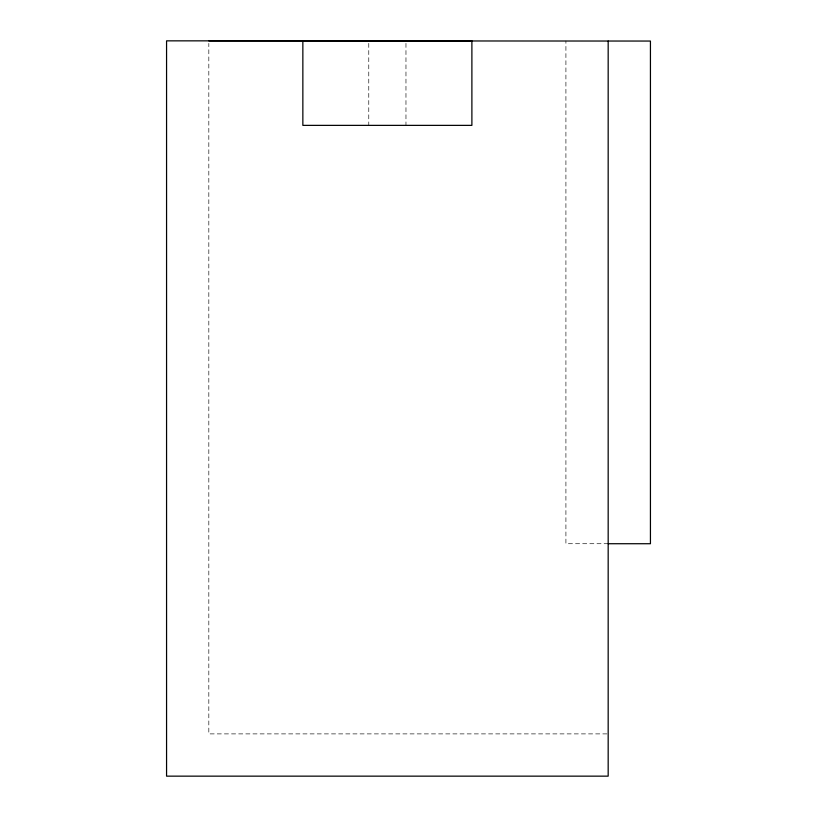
<?xml version="1.0" encoding="UTF-8"?>
<svg xmlns="http://www.w3.org/2000/svg" width="817" height="817" viewBox="0 0 817 817"><rect width="100%" height="100%" fill="white"/><g stroke="black" fill="none" stroke-linecap="round" stroke-linejoin="round"><path stroke-width="0.61" stroke-dasharray="4.08 3.06" d="M608.175 543.724L565.915 543.724L565.915 41.054M606.898 733.891L208.825 733.891L208.825 43.403M405.967 43.372L405.967 125.369M368.773 43.372L368.773 125.369"/><path stroke-width="1.23" d="M208.825 40.85L650.434 41.054L650.434 543.724L608.175 543.724M608.175 41.054L608.175 776.15L166.566 776.15L166.566 40.85L471.889 40.85L471.889 125.369L302.852 125.369L302.852 40.85"/></g></svg>
